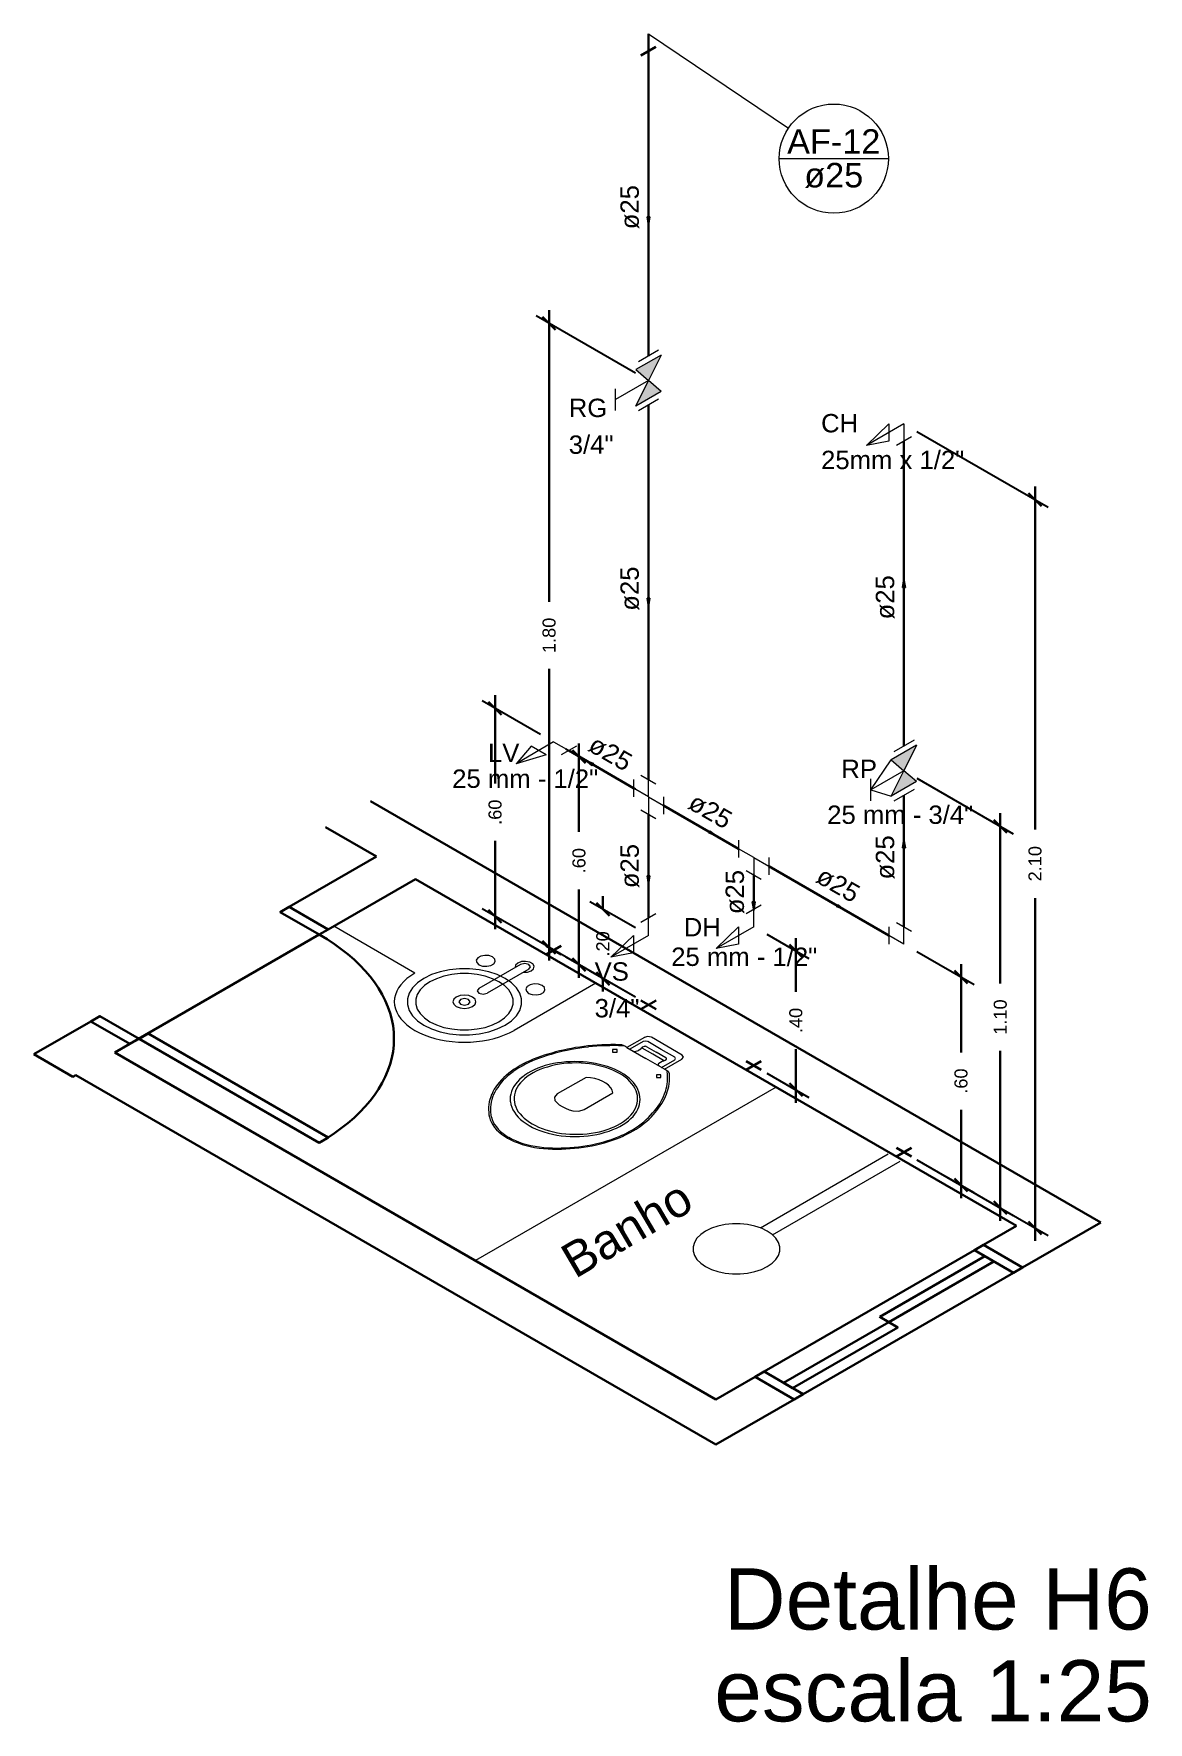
# Model space of a CAD drawing. Header units: inches. Extents: x -21 to 129, y -108 to 34.
# Drawn here: x 60.588 to 63.799, y -59.696 to -54.827 of the extents above; entities that cross this region are included whole.
import ezdxf

# ---------------------------------------------------------------- set-up
doc = ezdxf.new("R2010")
doc.units = ezdxf.units.IN
doc.header["$MEASUREMENT"] = 0
for name, color, linetype, lineweight in [('AF-Colunas', 8, 'Continuous', 30), ('AF-Conexões detalhe', 8, 'Continuous', 20), ('AF-Indicação coluna', 5, 'Continuous', 20), ('AF-Sentido tubo', 8, 'Continuous', 20), ('AF-Textos coluna', 7, 'Continuous', 20), ('AF-Textos conexão', 7, 'Continuous', 20), ('AF-Textos tubo', 7, 'Continuous', 20), ('AF-Tubos detalhe', 170, 'Continuous', 30), ('DI-Títulos', 3, 'Continuous', 30), ('Simbolos', 8, 'Continuous', 20), ('xcota', 1, 'Continuous', 30), ('xEIXO', 3, 'Continuous', 30), ('XJANELAS E PORTAS', 4, 'Continuous', 30), ('xMOVEIS', 253, 'Continuous', 20), ('XPAREDE', 7, 'Continuous', 30), ('xPISO', 4, 'Continuous', 30), ('xTEXTO', 7, 'Continuous', 20)]:
    doc.layers.add(name, color=color, linetype=linetype, lineweight=lineweight)
doc.styles.add('Arial', font='arial.ttf')
doc.dimstyles.new('cota-25', dxfattribs={"dimtxt": 0.0375, "dimasz": 0.0375, "dimexe": 0.0375, "dimexo": 0.0375, "dimgap": 0.05, "dimtad": 0, "dimzin": 4, "dimdsep": 46, "dimtxsty": 'Arial', "dimblk": 'OBLIQUE', "dimcen": 0.0375, "dimdle": 0.0375, "dimclrd": 256, "dimclrt": 4, "dimadec": 0, "dimazin": 1, "dimtfac": 1, "dimtix": 1, "dimtofl": 0, "dimtmove": 0, "dimatfit": 3, "dimfxl": 0, "dimtolj": 1, "dimtzin": 0, "dimlwd": -1, "dimarcsym": 0})

# ---------------------------------------------------------------- blocks, each defined once
blk = doc.blocks.new('_Closed')
at = {"color": 0, "linetype": 'ByBlock', "lineweight": -2}
for p, q in [((-1, 0.166667), (0, 0)), ((-1, 0.166667), (-1, -0.166667)), ((0, 0), (-1, -0.166667)), ((0, 0), (-1, 0))]:
    blk.add_line(p, q, dxfattribs=at)
blk = doc.blocks.new('_Oblique')
at = {"color": 0, "linetype": 'ByBlock', "lineweight": -2}
blk.add_line((-0.5, -0.5), (0.5, 0.5), dxfattribs=at)
blk = doc.blocks.new('*D44')
at = {"layer": 'Defpoints', "color": 0, "transparency": 16777216}
for p in [(63.0954, -57.452), (63.26, -57.547), (63.0954, -58.052)]:
    blk.add_point(p, dxfattribs=at)
at = {"layer": 'xcota', "color": 0, "lineweight": -2, "transparency": 16777216}
for p, q in [((63.1329, -57.4737), (63.2975, -57.5687)), ((63.1329, -58.0737), (63.2975, -58.1687))]:
    blk.add_line(p, q, dxfattribs=at)
at = {"layer": 'xcota', "transparency": 16777216}
for p, q in [((63.26, -57.5095), (63.26, -57.7643)), ((63.26, -58.1845), (63.26, -57.9298))]:
    blk.add_line(p, q, dxfattribs=at)
at = {"layer": 'xcota', "transparency": 16777216, "xscale": 0.0375, "yscale": 0.0375, "zscale": 0.0375}
for p, rotation in [((63.26, -57.547), 90), ((63.26, -58.147), 270)]:
    blk.add_blockref('_Oblique', p, dxfattribs=dict(at, rotation=rotation))
at = {"layer": 'xcota', "color": 4, "transparency": 16777216, "insert": (63.26, -57.847), "char_height": 0.0375, "attachment_point": 5, "rotation": 90, "style": 'Arial'}
blk.add_mtext('\\A1;.60', dxfattribs=at)
blk = doc.blocks.new('*D45')
at = {"layer": 'Defpoints', "color": 0, "transparency": 16777216}
for p in [(63.0954, -56.952), (63.3732, -57.1124), (63.0954, -58.052)]:
    blk.add_point(p, dxfattribs=at)
at = {"layer": 'xcota', "color": 0, "lineweight": -2, "transparency": 16777216}
for p, q in [((63.1329, -56.9737), (63.4107, -57.1341)), ((63.1329, -58.0737), (63.4107, -58.2341))]:
    blk.add_line(p, q, dxfattribs=at)
at = {"layer": 'xcota', "transparency": 16777216}
for p, q in [((63.3732, -57.0749), (63.3732, -57.5655)), ((63.3732, -58.2499), (63.3732, -57.7593))]:
    blk.add_line(p, q, dxfattribs=at)
at = {"layer": 'xcota', "transparency": 16777216, "xscale": 0.0375, "yscale": 0.0375, "zscale": 0.0375}
for p, rotation in [((63.3732, -57.1124), 90), ((63.3732, -58.2124), 270)]:
    blk.add_blockref('_Oblique', p, dxfattribs=dict(at, rotation=rotation))
at = {"layer": 'xcota', "color": 4, "transparency": 16777216, "insert": (63.3732, -57.6624), "char_height": 0.0375, "attachment_point": 5, "rotation": 90, "style": 'Arial'}
blk.add_mtext('\\A1;1.10', dxfattribs=at)
blk = doc.blocks.new('*D46')
at = {"layer": 'Defpoints', "color": 0, "transparency": 16777216}
for p in [(63.0954, -55.952), (63.0954, -58.052), (63.4734, -58.2702)]:
    blk.add_point(p, dxfattribs=at)
at = {"layer": 'xcota', "color": 0, "lineweight": -2, "transparency": 16777216}
for p, q in [((63.1329, -55.9737), (63.5109, -56.1919)), ((63.1329, -58.0737), (63.5109, -58.2919))]:
    blk.add_line(p, q, dxfattribs=at)
at = {"layer": 'xcota', "transparency": 16777216}
for p, q in [((63.4734, -56.1327), (63.4734, -57.1213)), ((63.4734, -58.3077), (63.4734, -57.3192))]:
    blk.add_line(p, q, dxfattribs=at)
at = {"layer": 'xcota', "transparency": 16777216, "xscale": 0.0375, "yscale": 0.0375, "zscale": 0.0375}
for p, rotation in [((63.4734, -56.1702), 90), ((63.4734, -58.2702), 270)]:
    blk.add_blockref('_Oblique', p, dxfattribs=dict(at, rotation=rotation))
at = {"layer": 'xcota', "color": 4, "transparency": 16777216, "insert": (63.4734, -57.2202), "char_height": 0.0375, "attachment_point": 5, "rotation": 90, "style": 'Arial'}
blk.add_mtext('\\A1;2.10', dxfattribs=at)
blk = doc.blocks.new('*D47')
at = {"layer": 'Defpoints', "color": 0, "transparency": 16777216}
for p in [(62.6624, -57.402), (62.784, -57.4722), (62.6624, -57.802)]:
    blk.add_point(p, dxfattribs=at)
at = {"layer": 'xcota', "color": 0, "lineweight": -2, "transparency": 16777216}
for p, q in [((62.6999, -57.4237), (62.8215, -57.4939)), ((62.6999, -57.8237), (62.8215, -57.8939))]:
    blk.add_line(p, q, dxfattribs=at)
at = {"layer": 'xcota', "transparency": 16777216}
for p, q in [((62.784, -57.4347), (62.784, -57.5894)), ((62.784, -57.9097), (62.784, -57.755))]:
    blk.add_line(p, q, dxfattribs=at)
at = {"layer": 'xcota', "transparency": 16777216, "xscale": 0.0375, "yscale": 0.0375, "zscale": 0.0375}
for p, rotation in [((62.784, -57.4722), 90), ((62.784, -57.8722), 270)]:
    blk.add_blockref('_Oblique', p, dxfattribs=dict(at, rotation=rotation))
at = {"layer": 'xcota', "color": 4, "transparency": 16777216, "insert": (62.784, -57.6722), "char_height": 0.0375, "attachment_point": 5, "rotation": 90, "style": 'Arial'}
blk.add_mtext('\\A1;.40', dxfattribs=at)
blk = doc.blocks.new('*D48')
at = {"layer": 'Defpoints', "color": 0, "transparency": 16777216}
for p in [(61.9172, -56.7718), (62.086, -56.8692), (62.0862, -57.4692)]:
    blk.add_point(p, dxfattribs=at)
at = {"layer": 'xcota', "color": 0, "lineweight": -2, "transparency": 16777216}
for p, q in [((62.0485, -56.8476), (61.8797, -56.7501)), ((62.0487, -57.4476), (61.8797, -57.35))]:
    blk.add_line(p, q, dxfattribs=at)
at = {"layer": 'xcota', "transparency": 16777216}
for p, q in [((61.9172, -56.7343), (61.9172, -56.9889)), ((61.9172, -57.4092), (61.9172, -57.1545))]:
    blk.add_line(p, q, dxfattribs=at)
at = {"layer": 'xcota', "transparency": 16777216, "xscale": 0.0375, "yscale": 0.0375, "zscale": 0.0375}
for p, rotation in [((61.9172, -56.7718), 90), ((61.9172, -57.3717), 270)]:
    blk.add_blockref('_Oblique', p, dxfattribs=dict(at, rotation=rotation))
at = {"layer": 'xcota', "color": 4, "transparency": 16777216, "insert": (61.9172, -57.0717), "char_height": 0.0375, "attachment_point": 5, "rotation": 90, "style": 'Arial'}
blk.add_mtext('\\A1;.60', dxfattribs=at)
blk = doc.blocks.new('*D49')
at = {"layer": 'Defpoints', "color": 0, "transparency": 16777216}
for p in [(62.2278, -57.3514), (62.3593, -57.427), (62.3593, -57.627)]:
    blk.add_point(p, dxfattribs=at)
at = {"layer": 'xcota', "color": 0, "lineweight": -2, "transparency": 16777216}
for p, q in [((62.3218, -57.4054), (62.1903, -57.3299)), ((62.3218, -57.6054), (62.1903, -57.5299))]:
    blk.add_line(p, q, dxfattribs=at)
at = {"layer": 'xcota', "transparency": 16777216}
for p, q in [((62.2278, -57.3514), (62.2278, -57.3139)), ((62.2278, -57.5514), (62.2278, -57.5889))]:
    blk.add_line(p, q, dxfattribs=at)
at = {"layer": 'xcota', "transparency": 16777216, "xscale": 0.0375, "yscale": 0.0375, "zscale": 0.0375}
for p, rotation in [((62.2278, -57.3514), 270), ((62.2278, -57.5514), 90)]:
    blk.add_blockref('_Oblique', p, dxfattribs=dict(at, rotation=rotation))
at = {"layer": 'xcota', "color": 4, "transparency": 16777216, "insert": (62.2278, -57.4514), "char_height": 0.0375, "attachment_point": 5, "rotation": 90, "style": 'Arial'}
blk.add_mtext('\\A1;.20', dxfattribs=at)
blk = doc.blocks.new('*D50')
at = {"layer": 'Defpoints', "color": 0, "transparency": 16777216}
for p in [(62.159, -56.9114), (62.3593, -57.027), (62.3593, -57.627)]:
    blk.add_point(p, dxfattribs=at)
at = {"layer": 'xcota', "color": 0, "lineweight": -2, "transparency": 16777216}
for p, q in [((62.3218, -57.0053), (62.1215, -56.8897)), ((62.3218, -57.6053), (62.1215, -57.4897))]:
    blk.add_line(p, q, dxfattribs=at)
at = {"layer": 'xcota', "transparency": 16777216}
for p, q in [((62.159, -56.8739), (62.159, -57.1286)), ((62.159, -57.5489), (62.159, -57.2942))]:
    blk.add_line(p, q, dxfattribs=at)
at = {"layer": 'xcota', "transparency": 16777216, "xscale": 0.0375, "yscale": 0.0375, "zscale": 0.0375}
for p, rotation in [((62.159, -56.9114), 90), ((62.159, -57.5114), 270)]:
    blk.add_blockref('_Oblique', p, dxfattribs=dict(at, rotation=rotation))
at = {"layer": 'xcota', "color": 4, "transparency": 16777216, "insert": (62.159, -57.2114), "char_height": 0.0375, "attachment_point": 5, "rotation": 90, "style": 'Arial'}
blk.add_mtext('\\A1;.60', dxfattribs=at)
blk = doc.blocks.new('*D51')
at = {"layer": 'Defpoints', "color": 0, "transparency": 16777216}
for p in [(62.0729, -55.6619), (62.3591, -55.8271), (62.3593, -57.627)]:
    blk.add_point(p, dxfattribs=at)
at = {"layer": 'xcota', "color": 0, "lineweight": -2, "transparency": 16777216}
for p, q in [((62.3216, -55.8055), (62.0354, -55.6402)), ((62.3218, -57.6053), (62.0354, -57.44))]:
    blk.add_line(p, q, dxfattribs=at)
at = {"layer": 'xcota', "transparency": 16777216}
for p, q in [((62.0729, -55.6244), (62.0729, -56.4649)), ((62.0729, -57.4992), (62.0729, -56.6586))]:
    blk.add_line(p, q, dxfattribs=at)
at = {"layer": 'xcota', "transparency": 16777216, "xscale": 0.0375, "yscale": 0.0375, "zscale": 0.0375}
for p, rotation in [((62.0729, -55.6619), 90), ((62.0729, -57.4617), 270)]:
    blk.add_blockref('_Oblique', p, dxfattribs=dict(at, rotation=rotation))
at = {"layer": 'xcota', "color": 4, "transparency": 16777216, "insert": (62.0729, -56.5618), "char_height": 0.0375, "attachment_point": 5, "rotation": 90, "style": 'Arial'}
blk.add_mtext('\\A1;1.80', dxfattribs=at)

msp = doc.modelspace()

# ---------------------------------------------------------------- hatches: boundary and pattern name
at = {"layer": 'Simbolos', "linetype": 'Continuous'}
for points in [[(62.3957, -55.7535), (62.3229, -55.7955), (62.3591, -55.8271)], [(62.3591, -55.8271), (62.3957, -55.8585), (62.3229, -55.9005)], [(63.1318, -56.8785), (63.059, -56.9205), (63.0954, -56.952)], [(63.0954, -56.952), (63.1318, -56.9835), (63.059, -57.0255)]]:
    msp.add_hatch(color=256, dxfattribs=at).paths.add_polyline_path(points)

# ---------------------------------------------------------------- linework, layer by layer
at = {"layer": 'AF-Colunas', "linetype": 'Continuous'}
for p, q in [((62.3809, -54.8645), (62.3376, -54.8895)), ((62.3593, -54.827), (62.3593, -54.877))]:
    msp.add_line(p, q, dxfattribs=at)
at = {"layer": 'AF-Conexões detalhe', "linetype": 'Continuous'}
for p, q in [((63.0954, -55.952), (62.9872, -56.0145)), ((63.0521, -55.952), (62.9872, -56.0145)), ((63.0521, -55.952), (63.0521, -56.002)), ((63.1171, -55.9895), (63.0738, -56.0145)), ((63.0954, -55.952), (63.0954, -56.002)), ((63.0521, -56.002), (62.9872, -56.0145)), ((62.086, -56.8692), (61.9778, -56.9317)), ((62.0211, -56.8817), (61.9778, -56.9317)), ((62.0644, -56.9067), (61.9778, -56.9317)), ((62.0644, -56.9067), (62.0211, -56.8817)), ((62.086, -56.8692), (62.1293, -56.8942)), ((62.1514, -56.8815), (62.1081, -56.9065)), ((62.316, -56.977), (62.316, -57.027)), ((62.3593, -57.027), (62.316, -57.002)), ((62.3376, -56.9645), (62.3809, -56.9895)), ((62.3593, -57.027), (62.3593, -56.977)), ((62.3593, -57.027), (62.3593, -57.077)), ((62.3593, -57.027), (62.4026, -57.052)), ((62.4026, -57.027), (62.4026, -57.077)), ((62.3376, -57.0645), (62.3809, -57.0895)), ((62.6191, -57.152), (62.6191, -57.202)), ((62.6624, -57.202), (62.6191, -57.177)), ((62.6624, -57.202), (62.7057, -57.227)), ((62.6624, -57.202), (62.6624, -57.252)), ((62.7057, -57.202), (62.7057, -57.252)), ((62.6408, -57.2395), (62.6841, -57.2645)), ((62.6841, -57.3395), (62.6408, -57.3645)), ((62.6624, -57.402), (62.6624, -57.352)), ((62.3809, -57.3645), (62.3376, -57.3895)), ((62.3593, -57.427), (62.3593, -57.377)), ((62.6624, -57.402), (62.5542, -57.4645)), ((62.6191, -57.402), (62.5542, -57.4645)), ((62.6191, -57.402), (62.6191, -57.452)), ((63.0521, -57.402), (63.0521, -57.452)), ((63.0738, -57.3895), (63.1171, -57.4145)), ((63.0954, -57.452), (63.0954, -57.402)), ((62.3593, -57.427), (62.251, -57.4895)), ((62.316, -57.427), (62.251, -57.4895)), ((62.316, -57.427), (62.316, -57.477)), ((63.0954, -57.452), (63.0521, -57.427)), ((62.316, -57.477), (62.251, -57.4895)), ((62.6191, -57.452), (62.5542, -57.4645))]:
    msp.add_line(p, q, dxfattribs=at)
at = {"layer": 'AF-Indicação coluna'}
for p, q in [((62.3593, -54.827), (62.7626, -55.099)), ((62.7357, -55.1871), (63.0507, -55.1871))]:
    msp.add_line(p, q, dxfattribs=at)
msp.add_circle((62.8932, -55.1871), 0.1575, dxfattribs=at)
at = {"layer": 'AF-Sentido tubo'}
for points in [[(62.3593, -55.3549), (62.3593, -55.274)], [(62.3593, -56.4549), (62.3593, -56.374)], [(63.0954, -56.424), (63.0954, -56.5049)], [(62.1985, -56.9342), (62.2685, -56.9746)], [(62.5351, -57.1285), (62.465, -57.088)], [(62.3593, -57.2549), (62.3593, -57.174)], [(63.0954, -57.174), (63.0954, -57.2549)], [(62.6624, -57.3299), (62.6624, -57.249)], [(62.9031, -57.341), (62.8331, -57.3005)]]:
    msp.add_lwpolyline(points, dxfattribs=at)
at = {"layer": 'AF-Tubos detalhe'}
for p, q in [((62.3593, -54.877), (62.3593, -55.7562)), ((62.3593, -55.8977), (62.3593, -56.977)), ((63.0954, -56.8812), (63.0954, -56.002)), ((62.316, -57.002), (62.1293, -56.8942)), ((62.4026, -57.052), (62.6191, -57.177)), ((63.0954, -57.402), (63.0954, -57.0227)), ((62.3593, -57.077), (62.3593, -57.377)), ((62.6624, -57.252), (62.6624, -57.352)), ((62.7057, -57.227), (63.0521, -57.427))]:
    msp.add_line(p, q, dxfattribs=at)
at = {"layer": 'Simbolos'}
for p, q in [((62.3885, -55.7394), (62.3303, -55.773)), ((62.3957, -55.7535), (62.3229, -55.7955)), ((62.3229, -55.7955), (62.3593, -55.827)), ((62.3957, -55.7535), (62.3591, -55.8271)), ((62.3591, -55.8271), (62.264, -55.882)), ((62.3229, -55.9005), (62.3591, -55.8271)), ((62.3957, -55.8585), (62.3591, -55.8271)), ((62.264, -55.9135), (62.264, -55.8505)), ((62.3957, -55.8585), (62.3229, -55.9005)), ((62.3885, -55.8809), (62.3303, -55.9145)), ((63.1247, -56.8644), (63.0666, -56.8979)), ((63.1318, -56.8785), (63.059, -56.9205)), ((63.1318, -56.8785), (63.0954, -56.952)), ((63.0004, -57.0069), (63.059, -56.9205)), ((63.0954, -56.952), (63.0004, -57.0069)), ((63.059, -56.9205), (63.0956, -56.9519)), ((63.059, -57.0255), (63.0954, -56.952)), ((63.1318, -56.9835), (63.0954, -56.952)), ((63.0004, -57.0384), (63.0004, -56.9754)), ((63.0004, -57.0069), (63.059, -57.0255)), ((63.1318, -56.9835), (63.059, -57.0255)), ((63.1246, -57.0059), (63.0666, -57.0394))]:
    msp.add_line(p, q, dxfattribs=at)
at = {"layer": 'xEIXO'}
for p, q in [((62.1078, -57.4567), (62.0645, -57.4817)), ((62.0645, -57.4567), (62.1078, -57.4817)), ((62.381, -57.6145), (62.3375, -57.6395)), ((62.3375, -57.6145), (62.381, -57.6395)), ((62.684, -57.7895), (62.6408, -57.8145)), ((62.6408, -57.7895), (62.684, -57.8145)), ((63.117, -58.0395), (63.0738, -58.0645)), ((63.0738, -58.0395), (63.117, -58.0645))]:
    msp.add_line(p, q, dxfattribs=at)
at = {"layer": 'XJANELAS E PORTAS'}
for p, q in [((62.6923, -58.6847), (63.2985, -58.3347)), ((62.8048, -58.7497), (63.411, -58.3997))]:
    msp.add_line(p, q, dxfattribs=at)
for points in [[(61.4365, -57.4097), (61.4105, -57.4247), (61.298, -57.3597), (61.324, -57.3447)], [(61.4105, -58.0247), (61.4328, -58.0115), (61.454, -57.9975), (61.474, -57.983), (61.493, -57.9682), (61.5108, -57.9527), (61.5275, -57.937), (61.5428, -57.9207), (61.557, -57.904), (61.57, -57.8872), (61.5815, -57.87), (61.5918, -57.8522), (61.6008, -57.8345), (61.6085, -57.8165), (61.6148, -57.7985), (61.6195, -57.7802), (61.623, -57.7617), (61.6253, -57.7432), (61.6258, -57.7247), (61.6253, -57.7062), (61.623, -57.6877), (61.6195, -57.6692), (61.6148, -57.651), (61.6085, -57.633), (61.6008, -57.615), (61.5918, -57.5972), (61.5815, -57.5795), (61.57, -57.5622), (61.557, -57.5455), (61.5428, -57.5287), (61.5275, -57.5125), (61.5108, -57.4967), (61.493, -57.4812), (61.474, -57.4665), (61.454, -57.452), (61.4328, -57.438), (61.4105, -57.4247)], [(60.7523, -57.6747), (60.7783, -57.6597), (60.891, -57.7247), (60.865, -57.7397)], [(63.4375, -58.3845), (63.411, -58.3997), (63.2985, -58.3347), (63.325, -58.3195)], [(62.6663, -58.6997), (62.6923, -58.6847), (62.8048, -58.7497), (62.7788, -58.7647)]]:
    msp.add_lwpolyline(points, dxfattribs=at)
for points in [[(60.891, -57.7247), (60.917, -57.7097), (61.4365, -58.0097), (61.4105, -58.0247), (60.891, -57.7247), (60.891, -57.7247)], [(63.0258, -58.5272), (63.3288, -58.3522), (63.3548, -58.3672), (63.0518, -58.5422), (63.0258, -58.5272), (63.0258, -58.5272)], [(62.7485, -58.7172), (63.0518, -58.5422), (63.0778, -58.5572), (62.7745, -58.7322), (62.7485, -58.7172), (62.7485, -58.7172)]]:
    msp.add_lwpolyline(points, close=True, dxfattribs=at)
at = {"layer": 'xMOVEIS'}
for p, q in [((61.686, -57.5357), (61.452, -57.4007)), ((61.9908, -57.5107), (61.8708, -57.58)), ((62.0143, -57.5242), (61.8943, -57.5935)), ((62.2078, -57.5645), (61.9718, -57.7007)), ((62.3475, -57.7212), (62.2973, -57.7502)), ((62.344, -57.7332), (62.306, -57.7552)), ((62.396, -57.7557), (62.357, -57.7332)), ((62.412, -57.7465), (62.3675, -57.7207)), ((62.2913, -57.7467), (62.287, -57.7442)), ((62.2973, -57.7502), (62.2913, -57.7467)), ((62.2973, -57.7502), (62.3515, -57.7815)), ((62.3273, -57.7595), (62.3368, -57.754)), ((62.3718, -57.7697), (62.341, -57.752)), ((62.4055, -57.8127), (62.3515, -57.7815)), ((62.3545, -57.7482), (62.3818, -57.764)), ((62.4025, -57.7875), (62.3718, -57.7697)), ((62.409, -57.7797), (62.3818, -57.764)), ((62.3895, -57.7955), (62.399, -57.79)), ((62.435, -57.7782), (62.396, -57.7557)), ((62.397, -57.8077), (62.435, -57.7857)), ((62.4055, -57.8127), (62.4558, -57.7837)), ((62.4568, -57.7722), (62.412, -57.7465)), ((62.1795, -57.8362), (62.0965, -57.8842)), ((62.4113, -57.816), (62.4055, -57.8127)), ((62.416, -57.8187), (62.4113, -57.816)), ((62.7273, -57.8645), (61.8608, -58.3647)), ((62.1735, -57.9287), (62.2568, -57.8807)), ((63.0503, -58.058), (62.6818, -58.2707)), ((62.7165, -58.2907), (63.085, -58.078))]:
    msp.add_line(p, q, dxfattribs=at)
for points in [[(61.8708, -57.5115), (61.8813, -57.5152), (61.8935, -57.516), (61.905, -57.5137), (61.9138, -57.5087), (61.9178, -57.502), (61.9163, -57.495), (61.9098, -57.489), (61.8995, -57.4852), (61.8873, -57.4845), (61.8758, -57.4867), (61.867, -57.4917), (61.863, -57.4985), (61.8643, -57.5055), (61.8708, -57.5115)], [(61.686, -57.5357), (61.674, -57.5432), (61.6633, -57.5512), (61.654, -57.56), (61.6458, -57.569), (61.639, -57.5782), (61.6338, -57.588), (61.63, -57.598), (61.6275, -57.608), (61.6268, -57.6182), (61.6275, -57.6285), (61.63, -57.6385), (61.6338, -57.6485), (61.639, -57.6582), (61.6458, -57.6675), (61.654, -57.6765), (61.6633, -57.6852), (61.674, -57.6932), (61.686, -57.7007), (61.699, -57.7075), (61.713, -57.7137), (61.7278, -57.7192), (61.7435, -57.724), (61.7598, -57.7277), (61.7765, -57.731), (61.7938, -57.733), (61.8113, -57.7345), (61.8288, -57.7347), (61.8465, -57.7345), (61.864, -57.733), (61.881, -57.731), (61.898, -57.7277), (61.9143, -57.724), (61.9298, -57.7192), (61.9448, -57.7137), (61.9588, -57.7075), (61.9718, -57.7007)], [(61.712, -57.6857), (61.734, -57.6965), (61.759, -57.7047), (61.786, -57.7105), (61.8145, -57.7132), (61.8433, -57.7132), (61.8715, -57.7105), (61.8988, -57.7047), (61.9235, -57.6965), (61.9458, -57.6857), (61.9643, -57.673), (61.9785, -57.6585), (61.9885, -57.643), (61.9935, -57.6265), (61.9935, -57.61), (61.9885, -57.5935), (61.9785, -57.578), (61.9643, -57.5635), (61.9458, -57.5507), (61.9235, -57.54), (61.8988, -57.5317), (61.8715, -57.526), (61.8433, -57.5232), (61.8145, -57.5232), (61.786, -57.526), (61.759, -57.5317), (61.734, -57.54), (61.712, -57.5507), (61.6935, -57.5635), (61.679, -57.578), (61.6693, -57.5935), (61.6643, -57.61), (61.6643, -57.6265), (61.6693, -57.643), (61.679, -57.6585), (61.6935, -57.673), (61.712, -57.6857)], [(61.7293, -57.6757), (61.748, -57.6847), (61.7693, -57.692), (61.7925, -57.6967), (61.8165, -57.6992), (61.841, -57.6992), (61.8653, -57.6967), (61.8883, -57.692), (61.9095, -57.6847), (61.9283, -57.6757), (61.944, -57.6647), (61.9565, -57.6525), (61.9648, -57.6392), (61.969, -57.6252), (61.969, -57.6112), (61.9648, -57.5972), (61.9565, -57.584), (61.944, -57.5717), (61.9283, -57.5607), (61.9095, -57.5517), (61.8883, -57.5445), (61.8653, -57.5397), (61.841, -57.5372), (61.8165, -57.5372), (61.7925, -57.5397), (61.7693, -57.5445), (61.748, -57.5517), (61.7293, -57.5607), (61.7135, -57.5717), (61.7013, -57.584), (61.6928, -57.5972), (61.6885, -57.6112), (61.6885, -57.6252), (61.6928, -57.6392), (61.7013, -57.6525), (61.7135, -57.6647), (61.7293, -57.6757)], [(61.9985, -57.5332), (62.011, -57.5327), (62.0215, -57.529), (62.0283, -57.523), (62.0298, -57.5157), (62.0258, -57.509), (62.017, -57.504), (62.0053, -57.5017), (61.993, -57.5025), (61.9825, -57.5065), (61.9763, -57.5125), (61.9753, -57.5197)], [(62.0143, -57.5242), (62.019, -57.5175), (62.0143, -57.5107), (62.0025, -57.508), (61.9908, -57.5107)], [(61.8708, -57.58), (61.866, -57.5867), (61.8708, -57.5935), (61.8825, -57.5962), (61.8943, -57.5935)], [(62.0138, -57.594), (62.024, -57.5977), (62.0363, -57.5985), (62.0478, -57.5962), (62.0565, -57.5912), (62.0605, -57.5845), (62.0593, -57.5775), (62.0528, -57.5715), (62.0423, -57.5677), (62.03, -57.567), (62.0185, -57.5692), (62.0098, -57.5742), (62.0058, -57.581), (62.0073, -57.588), (62.0138, -57.594)], [(61.8055, -57.6317), (61.8163, -57.636), (61.8288, -57.6372), (61.8415, -57.636), (61.8523, -57.6317), (61.8595, -57.6255), (61.862, -57.6182), (61.8595, -57.611), (61.8523, -57.6047), (61.8415, -57.6005), (61.8288, -57.5992), (61.8163, -57.6005), (61.8055, -57.6047), (61.7983, -57.611), (61.7958, -57.6182), (61.7983, -57.6255), (61.8055, -57.6317)], [(61.8173, -57.625), (61.8288, -57.6277), (61.8405, -57.625), (61.8453, -57.6182), (61.8405, -57.6115), (61.8288, -57.6087), (61.8173, -57.6115), (61.8123, -57.6182), (61.8173, -57.625)], [(62.2775, -57.742), (62.2643, -57.7417), (62.251, -57.7417), (62.2378, -57.742), (62.2245, -57.7425), (62.2113, -57.7432), (62.198, -57.7442), (62.1848, -57.7455)], [(62.2865, -57.7442), (62.2823, -57.7427), (62.2773, -57.742)], [(62.3568, -57.7332), (62.3503, -57.7315), (62.3438, -57.7332)], [(62.367, -57.7207), (62.357, -57.7187), (62.347, -57.7212)], [(62.0585, -57.7727), (62.0478, -57.7762), (62.0373, -57.78), (62.027, -57.784), (62.017, -57.7882), (62.0073, -57.7927), (61.998, -57.7975), (61.989, -57.8025), (61.9805, -57.8075), (61.9723, -57.813), (61.9645, -57.8185)], [(62.186, -57.7487), (62.1735, -57.7502), (62.1613, -57.752), (62.149, -57.754), (62.137, -57.756), (62.125, -57.7585), (62.1133, -57.761), (62.1015, -57.7637), (62.09, -57.7667), (62.0785, -57.77), (62.0675, -57.7735), (62.0565, -57.777), (62.0455, -57.781), (62.035, -57.785), (62.0248, -57.789), (62.0145, -57.7935)], [(62.185, -57.7457), (62.173, -57.747), (62.161, -57.7487), (62.149, -57.7505), (62.1373, -57.7527), (62.1255, -57.755), (62.114, -57.7575), (62.1028, -57.76), (62.0915, -57.763), (62.0803, -57.766), (62.0693, -57.7692), (62.0585, -57.7727)], [(62.2803, -57.8225), (62.2713, -57.8175), (62.2615, -57.813), (62.2515, -57.809), (62.2408, -57.8052), (62.23, -57.8017), (62.2185, -57.799), (62.207, -57.7965), (62.195, -57.7945), (62.183, -57.7927), (62.1708, -57.7917), (62.1585, -57.791), (62.146, -57.7907), (62.1338, -57.791), (62.1213, -57.7917), (62.109, -57.793), (62.097, -57.7947)], [(62.2853, -57.7455), (62.2728, -57.745), (62.2603, -57.7447), (62.248, -57.745), (62.2355, -57.7452), (62.223, -57.7457), (62.2105, -57.7465), (62.1983, -57.7475), (62.186, -57.7485)], [(62.2558, -57.7637), (62.2688, -57.7637), (62.2688, -57.7562), (62.2558, -57.7562), (62.2558, -57.7637)], [(62.291, -57.7467), (62.2883, -57.7457), (62.2853, -57.7452)], [(62.3133, -57.7597), (62.32, -57.7612), (62.3268, -57.7595)], [(62.3365, -57.754), (62.338, -57.7527), (62.339, -57.7515)], [(62.3468, -57.747), (62.3423, -57.7487), (62.3393, -57.7512)], [(62.3498, -57.7467), (62.3485, -57.747), (62.347, -57.7472)], [(62.3545, -57.748), (62.3523, -57.747), (62.3498, -57.7465)], [(62.4035, -57.7887), (62.4013, -57.7892), (62.399, -57.7902)], [(62.4033, -57.7882), (62.4078, -57.7865), (62.411, -57.784)], [(62.4115, -57.7822), (62.4108, -57.7807), (62.409, -57.7795)], [(62.411, -57.784), (62.4115, -57.7832), (62.4115, -57.7825)], [(62.4348, -57.7857), (62.4375, -57.782), (62.4348, -57.7782)], [(62.4555, -57.7837), (62.4598, -57.778), (62.4563, -57.7722)], [(61.9648, -57.8182), (61.957, -57.8242), (61.9495, -57.8305), (61.9425, -57.8367), (61.936, -57.8432), (61.93, -57.85), (61.9245, -57.8567), (61.9195, -57.8637), (61.915, -57.8707), (61.911, -57.878), (61.9078, -57.8852)], [(61.9693, -57.8202), (61.9615, -57.8262), (61.954, -57.8322), (61.9473, -57.8385), (61.9408, -57.8447), (61.935, -57.8515), (61.9295, -57.858), (61.9248, -57.865), (61.9203, -57.8717), (61.9163, -57.879), (61.913, -57.886)], [(61.9953, -57.836), (61.988, -57.8422), (61.9818, -57.8487), (61.9763, -57.8555), (61.9715, -57.8625), (61.9675, -57.8697), (61.9645, -57.877), (61.9623, -57.8845), (61.961, -57.8917), (61.9605, -57.8992), (61.961, -57.9067)], [(62.0145, -57.7935), (62.0045, -57.7982), (61.995, -57.8035), (61.9858, -57.809), (61.977, -57.8145), (61.9688, -57.8205)], [(62.0025, -57.84), (61.9958, -57.846), (61.99, -57.8522), (61.985, -57.8587), (61.9808, -57.8652), (61.9773, -57.8722), (61.9748, -57.8792), (61.973, -57.8862), (61.972, -57.8932), (61.972, -57.9005)], [(62.0975, -57.7947), (62.0853, -57.7967), (62.0735, -57.7995), (62.062, -57.8025), (62.0508, -57.806), (62.04, -57.81), (62.03, -57.8145), (62.0205, -57.8192), (62.0115, -57.8245), (62.0033, -57.83), (61.9958, -57.836)], [(62.103, -57.7985), (62.091, -57.8005), (62.0793, -57.8032), (62.0678, -57.8065), (62.0568, -57.81), (62.046, -57.814), (62.036, -57.8185), (62.0265, -57.8235), (62.0178, -57.8287), (62.0098, -57.8342), (62.0023, -57.8402)], [(62.2755, -57.825), (62.2665, -57.8202), (62.2568, -57.8155), (62.2465, -57.8115), (62.236, -57.8077), (62.2248, -57.8045), (62.2133, -57.8017), (62.2015, -57.7992), (62.1895, -57.7975), (62.1773, -57.796), (62.1648, -57.7952), (62.1523, -57.7947), (62.1398, -57.795), (62.1273, -57.7955), (62.115, -57.7967), (62.1028, -57.7982)], [(62.2565, -57.8807), (62.2545, -57.8732), (62.2503, -57.866), (62.2445, -57.8592), (62.2368, -57.8532), (62.2273, -57.8477), (62.2168, -57.8432), (62.205, -57.8397), (62.1925, -57.8375), (62.1793, -57.8362)], [(62.322, -57.9247), (62.3248, -57.9177), (62.3268, -57.9107), (62.3278, -57.9035), (62.328, -57.8962), (62.3273, -57.889), (62.3258, -57.882), (62.3235, -57.8747), (62.3203, -57.8677), (62.3163, -57.861), (62.3113, -57.8545), (62.3055, -57.848), (62.2993, -57.8417), (62.292, -57.836), (62.284, -57.8302), (62.2755, -57.825)], [(62.3283, -57.9282), (62.331, -57.9212), (62.3333, -57.9142), (62.3345, -57.907), (62.335, -57.8997), (62.3345, -57.8927), (62.3335, -57.8855), (62.3315, -57.8785), (62.3288, -57.8715), (62.3253, -57.8647), (62.3208, -57.858), (62.3158, -57.8515), (62.31, -57.845), (62.3035, -57.839), (62.2963, -57.8332), (62.2885, -57.8275), (62.28, -57.8225)], [(62.3823, -57.8367), (62.3953, -57.8367), (62.3953, -57.8292), (62.3823, -57.8292), (62.3823, -57.8367)], [(62.389, -57.7955), (62.3863, -57.7992), (62.3888, -57.8032)], [(62.408, -57.8767), (62.41, -57.8697), (62.4118, -57.8625), (62.413, -57.8555), (62.414, -57.8482), (62.4145, -57.841), (62.4145, -57.8337), (62.4143, -57.8267), (62.4135, -57.8195)], [(62.4138, -57.8195), (62.4128, -57.8177), (62.4113, -57.8162)], [(62.4135, -57.8775), (62.4158, -57.8697), (62.4175, -57.8622), (62.4188, -57.8545), (62.4195, -57.847), (62.42, -57.8392), (62.42, -57.8315), (62.4195, -57.824)], [(62.4193, -57.824), (62.4183, -57.8212), (62.4155, -57.8187)], [(61.9073, -57.8852), (61.9045, -57.8925), (61.9023, -57.8997), (61.9005, -57.9072), (61.8993, -57.9145), (61.8985, -57.922), (61.8983, -57.9295), (61.8988, -57.9367), (61.8995, -57.9442), (61.9008, -57.9515)], [(61.9125, -57.886), (61.91, -57.8932), (61.9078, -57.9002), (61.906, -57.9075), (61.9048, -57.9147), (61.904, -57.922), (61.9038, -57.9295), (61.9043, -57.9367), (61.905, -57.944), (61.9063, -57.9512)], [(62.0963, -57.8842), (62.088, -57.893), (62.0893, -57.9027)], [(62.3308, -57.976), (62.3383, -57.9702), (62.3455, -57.9642), (62.3525, -57.958), (62.3593, -57.9517), (62.3655, -57.9455), (62.3713, -57.939), (62.3768, -57.9325), (62.382, -57.9257), (62.387, -57.919), (62.3915, -57.9122), (62.3955, -57.9052), (62.3993, -57.8982), (62.4025, -57.8912), (62.4055, -57.8842), (62.408, -57.877)], [(62.3668, -57.9507), (62.3728, -57.9445), (62.3783, -57.938), (62.3835, -57.9317), (62.3885, -57.9252), (62.3933, -57.9185), (62.3975, -57.912), (62.4015, -57.9052), (62.405, -57.8982), (62.4083, -57.8915), (62.411, -57.8845), (62.4135, -57.8775)], [(61.9613, -57.907), (61.9628, -57.9145), (61.965, -57.9222), (61.9685, -57.9295), (61.9728, -57.937), (61.9778, -57.944), (61.9838, -57.951), (61.9908, -57.9575), (61.9983, -57.9637), (62.0068, -57.9697), (62.0158, -57.9755)], [(61.972, -57.9007), (61.9728, -57.9077), (61.9743, -57.9147), (61.9768, -57.9217), (61.98, -57.9285), (61.984, -57.9352), (61.989, -57.9417), (61.9948, -57.948), (62.001, -57.954), (62.0083, -57.9597), (62.016, -57.9652), (62.0245, -57.9705)], [(62.0895, -57.9027), (62.0953, -57.9092), (62.1023, -57.9152), (62.1108, -57.9205), (62.12, -57.9252), (62.1303, -57.9295), (62.1415, -57.9327)], [(62.1415, -57.933), (62.1585, -57.9337), (62.1735, -57.929)], [(62.2498, -57.9832), (62.26, -57.9787), (62.2698, -57.9742), (62.2788, -57.969), (62.2873, -57.9635), (62.295, -57.9577), (62.302, -57.9517), (62.3083, -57.9452), (62.3138, -57.9387), (62.3183, -57.932), (62.322, -57.925)], [(62.257, -57.987), (62.2673, -57.9825), (62.277, -57.9777), (62.286, -57.9725), (62.2943, -57.967), (62.302, -57.9612), (62.3088, -57.955), (62.315, -57.9487), (62.3203, -57.942), (62.3248, -57.9352), (62.3285, -57.9282)], [(61.901, -57.9515), (61.9033, -57.959), (61.9065, -57.9662), (61.9105, -57.9735), (61.9155, -57.9805), (61.9215, -57.9872), (61.9283, -57.9937), (61.9358, -58), (61.944, -58.006), (61.953, -58.0115)], [(61.9065, -57.951), (61.9088, -57.9582), (61.9118, -57.9652), (61.9158, -57.9722), (61.9208, -57.9792), (61.9263, -57.9857), (61.9328, -57.992), (61.94, -57.998), (61.9483, -58.0037), (61.9568, -58.0092)], [(62.0155, -57.9752), (62.0253, -57.9805), (62.0358, -57.9855), (62.0465, -57.9897), (62.058, -57.9937), (62.07, -57.9972), (62.0823, -58.0002), (62.095, -58.0027), (62.1078, -58.0045), (62.121, -58.006), (62.1343, -58.0067)], [(62.0243, -57.9702), (62.0333, -57.9752), (62.0425, -57.9797), (62.0525, -57.9837), (62.063, -57.9875), (62.074, -57.9907), (62.0853, -57.9935), (62.0968, -57.996), (62.1085, -57.9977), (62.1208, -57.9992), (62.1328, -58), (62.145, -58.0005)], [(62.1455, -58.0005), (62.1578, -58.0005), (62.17, -58), (62.1823, -57.999), (62.1943, -57.9975), (62.2063, -57.9955), (62.2178, -57.993), (62.229, -57.9902), (62.24, -57.9867), (62.2503, -57.983)], [(62.284, -58.0025), (62.2943, -57.9977), (62.304, -57.9925), (62.3133, -57.9872), (62.3223, -57.9817), (62.3308, -57.976)], [(62.2875, -58.005), (62.297, -58.0005), (62.3063, -57.9957), (62.3153, -57.9907), (62.3238, -57.9855), (62.332, -57.9802), (62.3398, -57.9745), (62.3473, -57.9687), (62.3543, -57.963), (62.3608, -57.957), (62.3668, -57.9507)], [(61.9528, -58.0112), (61.9625, -58.0165), (61.9725, -58.0212), (61.9835, -58.0255), (61.9948, -58.0295), (62.0065, -58.033), (62.0185, -58.0357), (62.031, -58.0382), (62.0438, -58.04), (62.0568, -58.0412)], [(61.9568, -58.009), (61.966, -58.014), (61.976, -58.0187), (61.9863, -58.023), (61.9973, -58.0267), (62.0088, -58.03), (62.0205, -58.0327), (62.0325, -58.035), (62.045, -58.037), (62.0575, -58.0382)], [(62.0575, -58.0385), (62.0703, -58.0392), (62.0828, -58.0397), (62.0953, -58.04), (62.108, -58.0397), (62.1205, -58.0395), (62.133, -58.0387), (62.1455, -58.0377), (62.158, -58.0365), (62.1703, -58.035)], [(62.134, -58.0067), (62.147, -58.007), (62.16, -58.0067), (62.1728, -58.006), (62.1855, -58.0047), (62.1983, -58.003), (62.2105, -58.0007), (62.2228, -57.998), (62.2345, -57.9947), (62.2458, -57.991), (62.2565, -57.987)], [(62.1705, -58.0347), (62.1828, -58.0327), (62.195, -58.0305), (62.207, -58.028), (62.2188, -58.025), (62.2305, -58.022), (62.2418, -58.0185), (62.2528, -58.015), (62.2638, -58.011), (62.2743, -58.0067), (62.2843, -58.0022)], [(62.1718, -58.0377), (62.1843, -58.0357), (62.1968, -58.0335), (62.209, -58.031), (62.221, -58.028), (62.2328, -58.0247), (62.2445, -58.0212), (62.2558, -58.0175), (62.2668, -58.0135), (62.2775, -58.0092), (62.2878, -58.0047)], [(62.057, -58.0417), (62.0698, -58.0425), (62.0825, -58.043), (62.0953, -58.043), (62.1083, -58.043), (62.121, -58.0425), (62.1338, -58.0417), (62.1465, -58.0407), (62.159, -58.0395), (62.1718, -58.038)], [(62.524, -58.382), (62.5408, -58.39), (62.5595, -58.3962), (62.5803, -58.4007), (62.6018, -58.4027), (62.6235, -58.4027), (62.645, -58.4007), (62.6655, -58.3962), (62.6845, -58.39), (62.7013, -58.382), (62.7153, -58.3722), (62.7263, -58.3612), (62.7338, -58.3495), (62.7375, -58.337), (62.7375, -58.3245), (62.7338, -58.312), (62.7263, -58.3002), (62.7153, -58.2892), (62.7013, -58.2795), (62.6845, -58.2715), (62.6655, -58.2652), (62.645, -58.2607), (62.6235, -58.2587), (62.6018, -58.2587), (62.5803, -58.2607), (62.5595, -58.2652), (62.5408, -58.2715), (62.524, -58.2795), (62.51, -58.2892), (62.499, -58.3002), (62.4915, -58.312), (62.4878, -58.3245), (62.4878, -58.337), (62.4915, -58.3495), (62.499, -58.3612), (62.51, -58.3722), (62.524, -58.382)]]:
    msp.add_lwpolyline(points, dxfattribs=at)
at = {"layer": 'XPAREDE'}
for p, q in [((61.5583, -57.0395), (63.6628, -58.2545)), ((61.4283, -57.1145), (61.5755, -57.1995)), ((61.5755, -57.1995), (61.324, -57.3447)), ((61.688, -57.2645), (61.4365, -57.4097)), ((61.688, -57.2645), (63.4203, -58.2645)), ((61.4365, -57.4097), (61.324, -57.3447)), ((60.7523, -57.6747), (60.5878, -57.7697)), ((60.865, -57.7397), (60.7523, -57.6747)), ((60.865, -57.7397), (60.8218, -57.7647)), ((60.5878, -57.7697), (60.7005, -57.8347)), ((62.5538, -58.7647), (60.8218, -57.7647)), ((60.7005, -57.8347), (60.709, -57.8297)), ((62.5538, -58.8947), (60.709, -57.8297)), ((63.325, -58.3195), (63.4203, -58.2645)), ((63.4375, -58.3845), (63.6628, -58.2545)), ((63.4375, -58.3845), (63.325, -58.3195)), ((62.5538, -58.7647), (62.6663, -58.6997)), ((62.7788, -58.7647), (62.6663, -58.6997)), ((62.5538, -58.8947), (62.7788, -58.7647))]:
    msp.add_line(p, q, dxfattribs=at)
at = {"layer": 'xPISO'}
msp.add_line((60.865, -57.7397), (61.4105, -57.4247), dxfattribs=at)

# ---------------------------------------------------------------- block references
at = {"layer": 'AF-Sentido tubo'}
for p, xscale, yscale, zscale, rotation in [((62.3593, -55.3799), 0.02500000000000568, 0.02500000000000568, 0.02500000000000568, 270), ((63.0954, -56.399), 0.02500000000000568, 0.02500000000000568, 0.02500000000000568, 90), ((62.3593, -56.4799), 0.02500000000000568, 0.02500000000000568, 0.02500000000000568, 270), ((62.1768, -56.9216), 0.02500000000000561, 0.02500000000000561, 0.02500000000000561, 149.9967290395766), ((62.5567, -57.141), 0.02500000000000337, 0.02500000000000337, 0.02500000000000337, 330.0034919522536), ((63.0954, -57.149), 0.02500000000000568, 0.02500000000000568, 0.02500000000000568, 90), ((62.3593, -57.2799), 0.02500000000000568, 0.02500000000000568, 0.02500000000000568, 270), ((62.6624, -57.3549), 0.02500000000000568, 0.02500000000000568, 0.02500000000000568, 270), ((62.9248, -57.3535), 0.02500000000000337, 0.02500000000000337, 0.02500000000000337, 330.0034919522536)]:
    msp.add_blockref('_Closed', p, dxfattribs=dict(at, xscale=xscale, yscale=yscale, zscale=zscale, rotation=rotation))

# ---------------------------------------------------------------- texts
at = {"layer": 'AF-Textos coluna', "char_height": 0.0706, "attachment_point": 8, "line_spacing_factor": 0.798, "style": 'Arial'}
for s, insert, width in [('AF-12', (62.8932, -55.1729), 0.234538), ('ø25', (62.8932, -55.2719), 0.186468)]:
    msp.add_mtext(s, dxfattribs=dict(at, insert=insert, width=width))
at = {"layer": 'AF-Textos conexão', "char_height": 0.05295, "attachment_point": 7, "line_spacing_factor": 0.798, "style": 'Arial'}
for s, insert, width in [('RG', (62.1295, -55.933), 0.121899), ('CH', (62.8567, -55.9771), 0.117531), ('3/4"', (62.1295, -56.039), 0.142149), ('25mm x 1/2"', (62.8567, -56.0831), 0.453845), ('LV', (61.8968, -56.9269), 0.099663), ('25 mm - 1/2"', (61.7936, -57.0022), 0.463374), ('RP', (62.915, -56.9732), 0.113163), ('25 mm - 3/4"', (62.8743, -57.1061), 0.463374), ('DH', (62.4609, -57.4297), 0.099663), ('25 mm - 1/2"', (62.4248, -57.5157), 0.463374), ('VS', (62.2041, -57.5582), 0.108796), ('3/4"', (62.2041, -57.664), 0.142149)]:
    msp.add_mtext(s, dxfattribs=dict(at, insert=insert, width=width))
at = {"layer": 'AF-Textos tubo', "char_height": 0.05295, "width": 0.140164, "attachment_point": 8, "line_spacing_factor": 0.798, "style": 'Arial'}
for insert, rotation in [((62.3328, -55.327), 90), ((62.3328, -56.427), 90), ((63.0688, -56.452), 90), ((62.236, -56.9251), 330.0016), ((62.524, -57.0916), 330.0014), ((63.0688, -57.202), 90), ((62.3328, -57.227), 90), ((62.6358, -57.302), 90), ((62.8923, -57.3041), 329.999)]:
    msp.add_mtext('ø25', dxfattribs=dict(at, insert=insert, rotation=rotation))
at = {"layer": 'DI-Títulos', "char_height": 0.1765, "attachment_point": 9, "line_spacing_factor": 0.798, "style": 'Arial'}
for s, insert, width in [('Detalhe H6', (63.8098, -59.431), 1.507498), ('escala 1:25', (63.8098, -59.6958), 1.388485)]:
    msp.add_mtext(s, dxfattribs=dict(at, insert=insert, width=width))
at = {"layer": 'xTEXTO', "insert": (62.3226, -58.3172), "char_height": 0.10002, "width": 0.553551, "attachment_point": 8, "rotation": 30.4211, "line_spacing_factor": 0.798, "style": 'Arial'}
msp.add_mtext('Banho', dxfattribs=at)

# ---------------------------------------------------------------- dimensions: what is measured, and where the dimension line sits
at = {"layer": 'xcota'}
for base, p1, p2, picture, middle in [((62.0729, -55.6619), (62.3593, -57.627), (62.3591, -55.8271), '*D51', (62.0729, -56.5618)), ((63.4734, -58.2702), (63.0954, -55.952), (63.0954, -58.052), '*D46', (63.4734, -57.2202)), ((61.9172, -56.7718), (62.0862, -57.4692), (62.086, -56.8692), '*D48', (61.9172, -57.0717)), ((62.159, -56.9114), (62.3593, -57.627), (62.3593, -57.027), '*D50', (62.159, -57.2114)), ((63.3732, -57.1124), (63.0954, -58.052), (63.0954, -56.952), '*D45', (63.3732, -57.6624)), ((62.2278, -57.3514), (62.3593, -57.627), (62.3593, -57.427), '*D49', (62.2278, -57.4514)), ((62.784, -57.4722), (62.6624, -57.802), (62.6624, -57.402), '*D47', (62.784, -57.6722)), ((63.26, -57.547), (63.0954, -58.052), (63.0954, -57.452), '*D44', (63.26, -57.847))]:
    dim = msp.add_linear_dim(base=base, p1=p1, p2=p2, angle=90, dimstyle='cota-25', dxfattribs=at)
    dim.commit()
    dim.dimension.update_dxf_attribs({"geometry": picture, "text_midpoint": middle})

doc.saveas('drawing.dxf')
